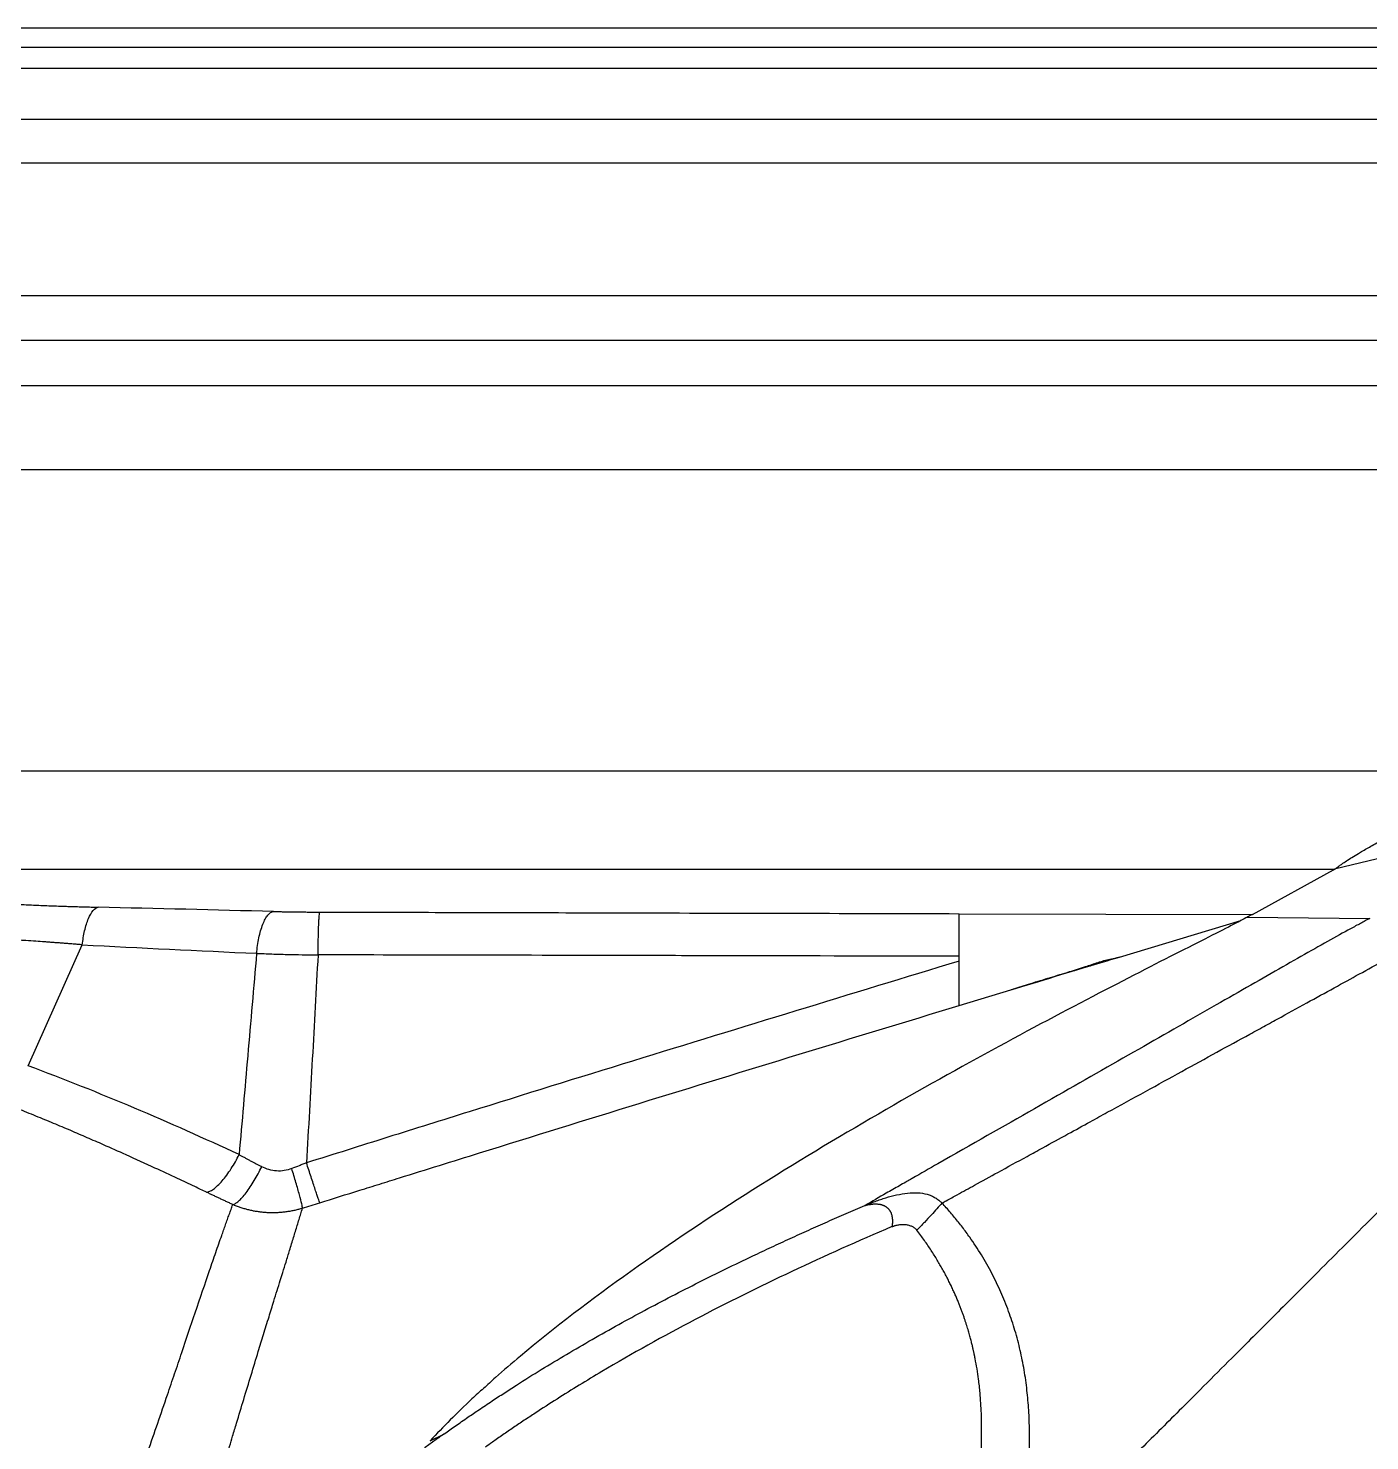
# Model space of a CAD drawing. Extents: x 525 to 613, y 487 to 635.
# Drawn here: x 577.89 to 590.82, y 579.08 to 592.69 of the extents above; entities that cross this region are included whole.
import ezdxf

# ---------------------------------------------------------------- set-up
doc = ezdxf.new("R2010")
doc.units = 0
doc.header["$MEASUREMENT"] = 0
doc.layers.add('1', color=4, linetype='Continuous')
doc.layers.add('STD TEST', color=3, linetype='Continuous')

# ---------------------------------------------------------------- blocks, each defined once
blk = doc.blocks.new('2023 VANGUARD')
at = {"layer": '1', "linetype": 'Continuous', "lineweight": 25}
blk.add_line((40.571, 0), (-40.571, 0), dxfattribs=at)
at = {"layer": '1', "color": 3, "linetype": 'Continuous', "lineweight": 25}
for p, q in [((40.154, -0.184), (-40.154, -0.184)), ((39.877, -0.387), (-39.877, -0.387)), ((39.244, -0.878), (-39.244, -0.878)), ((-38.735, -1.296), (38.735, -1.296)), ((38.5, -2.577), (7, -2.577)), ((7.128, -3.007), (38.5, -3.007)), ((29.329, -3.446), (7.517, -3.446)), ((28.222, -4.254), (7.773, -4.254)), ((23.242, -7.159), (7.362, -7.159)), ((7.727, -8.104), (21.519, -8.104)), ((20.728, -8.539), (21.51, -8.109)), ((21.51, -8.109), (21.519, -8.104)), ((17.902, -8.532), (20.728, -8.539)), ((19.447, -8.95), (20.618, -8.598)), ((8.927, -9.998), (9.449, -8.832)), ((19.001, -9.079), (19.018, -9.079)), ((19.001, -9.079), (19.018, -9.079)), ((19.144, -9.034), (19.168, -9.034)), ((18.65, -9.191), (18.638, -9.191)), ((17.902, -9.417), (18.4, -9.266)), ((12.803, -13.611), (12.933, -13.548))]:
    blk.add_line(p, q, dxfattribs=at)
at = {"layer": '1', "color": 3, "linetype": 'Continuous', "lineweight": 25, "flags": 128}
for points in [[(23.374, -7.657), (22.43, -7.885), (21.519, -8.104)], [(20.686, -8.562), (20.682, -8.564), (20.679, -8.566)], [(20.679, -8.566), (21.269, -8.572), (21.859, -8.578)], [(20.728, -8.539), (20.707, -8.55), (20.686, -8.562)]]:
    blk.add_lwpolyline(points, dxfattribs=at)
at = {"layer": '1', "color": 3, "linetype": 'Continuous', "lineweight": 25}
for points, knots in [([(21.519, -8.104), (21.52, -8.104), (21.522, -8.103), (21.524, -8.102), (21.527, -8.1), (21.53, -8.098), (21.534, -8.095), (21.537, -8.093), (21.541, -8.09), (21.545, -8.087), (21.554, -8.081), (21.571, -8.068), (21.603, -8.045), (21.646, -8.016), (21.702, -7.98), (21.776, -7.936), (21.871, -7.881), (21.982, -7.821), (22.103, -7.758), (22.216, -7.7), (22.331, -7.642), (22.447, -7.583), (22.583, -7.513), (22.69, -7.457), (22.764, -7.418), (22.799, -7.399), (22.838, -7.378), (22.882, -7.355), (22.931, -7.329), (22.984, -7.3), (23.042, -7.268), (23.105, -7.234), (23.172, -7.198), (23.218, -7.172), (23.242, -7.159)], [0, 0, 0, 0, 0.007389, 0.014663, 0.021823, 0.028872, 0.035811, 0.042642, 0.049367, 0.055987, 0.062506, 0.094, 0.125039, 0.164622, 0.206174, 0.250106, 0.309562, 0.375231, 0.433765, 0.500225, 0.548771, 0.606595, 0.673709, 0.750119, 0.765015, 0.782153, 0.801535, 0.823159, 0.847025, 0.873135, 0.901487, 0.932082, 0.96492, 1, 1, 1, 1]), ([(8.555, -8.413), (8.556, -8.413), (8.558, -8.414), (8.561, -8.414), (8.564, -8.415), (8.568, -8.416), (8.572, -8.417), (8.577, -8.418), (8.582, -8.419), (8.587, -8.42), (8.593, -8.421), (8.599, -8.422), (8.606, -8.423), (8.617, -8.424), (8.634, -8.426), (8.658, -8.429), (8.685, -8.431), (8.722, -8.434), (8.773, -8.438), (8.859, -8.443), (8.953, -8.448), (9.05, -8.452), (9.125, -8.455), (9.202, -8.458), (9.274, -8.46), (9.342, -8.463), (9.404, -8.464), (9.469, -8.466), (9.535, -8.468), (9.58, -8.469), (9.602, -8.47)], [0, 0, 0, 0, 0.010158, 0.020334, 0.030536, 0.040772, 0.051051, 0.06138, 0.071767, 0.082219, 0.092745, 0.103352, 0.114046, 0.124835, 0.155746, 0.187571, 0.218023, 0.249921, 0.310675, 0.375352, 0.499917, 0.561054, 0.624579, 0.685699, 0.749682, 0.797654, 0.84665, 0.896693, 0.947803, 1, 1, 1, 1]), ([(9.449, -8.832), (9.455, -8.786), (9.462, -8.74), (9.482, -8.653), (9.495, -8.613), (9.523, -8.547), (9.538, -8.52), (9.57, -8.483), (9.587, -8.473), (9.602, -8.47)], [0, 0, 0, 0, 0.25, 0.25, 0.5, 0.5, 0.75, 0.75, 1, 1, 1, 1]), ([(11.13, -8.914), (11.132, -8.889), (11.135, -8.864), (11.142, -8.814), (11.146, -8.789), (11.156, -8.741), (11.162, -8.718), (11.175, -8.674), (11.182, -8.653), (11.197, -8.616), (11.205, -8.599), (11.221, -8.569), (11.23, -8.557), (11.247, -8.536), (11.256, -8.528), (11.274, -8.516), (11.282, -8.512), (11.291, -8.511)], [0, 0, 0, 0, 0.125, 0.125, 0.25, 0.25, 0.375, 0.375, 0.5, 0.5, 0.625, 0.625, 0.75, 0.75, 0.875, 0.875, 1, 1, 1, 1]), ([(11.291, -8.511), (11.298, -8.511), (11.312, -8.511), (11.333, -8.512), (11.354, -8.512), (11.376, -8.513), (11.398, -8.513), (11.42, -8.513), (11.443, -8.514), (11.465, -8.514), (11.489, -8.514), (11.52, -8.515), (11.558, -8.515), (11.604, -8.516), (11.65, -8.516), (11.695, -8.516), (11.724, -8.517), (11.739, -8.517)], [0, 0, 0, 0, 0.047904, 0.09624, 0.145023, 0.194264, 0.243976, 0.294171, 0.34486, 0.396056, 0.447768, 0.500008, 0.603152, 0.704635, 0.804543, 0.902967, 1, 1, 1, 1]), ([(11.722, -8.929), (11.722, -8.904), (11.722, -8.879), (11.723, -8.828), (11.724, -8.802), (11.725, -8.753), (11.725, -8.729), (11.727, -8.684), (11.727, -8.663), (11.729, -8.625), (11.73, -8.607), (11.732, -8.577), (11.733, -8.564), (11.734, -8.543), (11.735, -8.534), (11.737, -8.522), (11.738, -8.518), (11.739, -8.517)], [0, 0, 0, 0, 0.125, 0.125, 0.25, 0.25, 0.375, 0.375, 0.5, 0.5, 0.625, 0.625, 0.75, 0.75, 0.875, 0.875, 1, 1, 1, 1]), ([(11.739, -8.517), (12.046, -8.517), (12.695, -8.519), (13.722, -8.521), (14.956, -8.525), (16.361, -8.528), (17.389, -8.53), (17.902, -8.532)], [0, 0, 0, 0, 0.149262, 0.315928, 0.5, 0.75, 1, 1, 1, 1]), ([(17.902, -8.943), (17.902, -8.938), (17.902, -8.929), (17.902, -8.916), (17.902, -8.901), (17.902, -8.886), (17.902, -8.869), (17.902, -8.852), (17.902, -8.835), (17.902, -8.816), (17.902, -8.792), (17.902, -8.764), (17.902, -8.737), (17.902, -8.71), (17.902, -8.684), (17.902, -8.665), (17.902, -8.653), (17.902, -8.645), (17.902, -8.631), (17.902, -8.612), (17.902, -8.592), (17.902, -8.574), (17.902, -8.558), (17.902, -8.548), (17.902, -8.537), (17.902, -8.534), (17.902, -8.532)], [0, 0, 0, 0, 0.0200311, 0.0414195, 0.0641915, 0.0883723, 0.1139856, 0.1410531, 0.1695938, 0.1996227, 0.2367588, 0.2891456, 0.3461462, 0.3873844, 0.4436292, 0.5000391, 0.5137543, 0.5274654, 0.555342, 0.6124807, 0.6729525, 0.7328737, 0.7981103, 0.8622398, 0.8979986, 1, 1, 1, 1]), ([(9.449, -8.832), (9.436, -8.831), (9.41, -8.829), (9.37, -8.825), (9.33, -8.822), (9.289, -8.819), (9.249, -8.816), (9.208, -8.813), (9.168, -8.81), (9.127, -8.807), (9.072, -8.803), (8.997, -8.798), (8.912, -8.792), (8.819, -8.786), (8.744, -8.781), (8.68, -8.776), (8.636, -8.773), (8.592, -8.77), (8.532, -8.765), (8.457, -8.758), (8.371, -8.747), (8.303, -8.737), (8.253, -8.727), (8.218, -8.718), (8.186, -8.709), (8.164, -8.7), (8.15, -8.694), (8.142, -8.69), (8.135, -8.685), (8.128, -8.681), (8.125, -8.678), (8.124, -8.677)], [0, 0, 0, 0, 0.022709, 0.045603, 0.068678, 0.091934, 0.115365, 0.138971, 0.162747, 0.186691, 0.210802, 0.260879, 0.319746, 0.366616, 0.432588, 0.461745, 0.490909, 0.519603, 0.551268, 0.6145, 0.681101, 0.752323, 0.790327, 0.829985, 0.867975, 0.91398, 0.9308, 0.947816, 0.965025, 0.982422, 1, 1, 1, 1]), ([(20.618, -8.598), (20.508, -8.656), (20.335, -8.743), (19.889, -8.97), (19.616, -9.108), (18.997, -9.43), (18.651, -9.612), (17.914, -10.013), (17.522, -10.231), (16.724, -10.694), (16.316, -10.939), (15.511, -11.448), (15.114, -11.711), (14.358, -12.249), (13.999, -12.522), (13.59, -12.865), (13.47, -12.968), (13.355, -13.072), (13.298, -13.123), (13.279, -13.14), (13.242, -13.174), (13.077, -13.328), (12.928, -13.477), (12.803, -13.611)], [0, 0, 0, 0, 0.125, 0.125, 0.25, 0.25, 0.375, 0.375, 0.5, 0.5, 0.625, 0.625, 0.75, 0.75, 0.875, 0.875, 0.90625, 0.921875, 0.921875, 0.929688, 0.929688, 0.9375, 1, 1, 1, 1]), ([(21.859, -8.578), (21.845, -8.586), (21.83, -8.593), (21.801, -8.609), (21.786, -8.617), (21.74, -8.642), (21.708, -8.659), (21.606, -8.715), (21.532, -8.756), (21.293, -8.89), (21.111, -8.993), (20.706, -9.224), (20.484, -9.351), (20.006, -9.625), (19.751, -9.771), (19.21, -10.079), (18.925, -10.242), (18.33, -10.581), (18.02, -10.757), (17.615, -10.989), (17.522, -11.041), (17.429, -11.095), (17.408, -11.107), (17.398, -11.113), (17.367, -11.13), (17.346, -11.142), (17.283, -11.178), (17.241, -11.202), (17.131, -11.265), (17.063, -11.304), (16.994, -11.344)], [0.2135837, 0.2135837, 0.2135837, 0.2135837, 0.2282567, 0.2282567, 0.2429299, 0.2429299, 0.2722763, 0.2722763, 0.3309691, 0.3309691, 0.4483546, 0.4483546, 0.5657402, 0.5657402, 0.6831257, 0.6831257, 0.8005113, 0.8005113, 0.9178969, 0.9178969, 0.9472433, 0.9509116, 0.9509116, 0.9545799, 0.9545799, 0.9619165, 0.9619165, 0.9765897, 0.9765897, 0.9999998, 0.9999998, 0.9999998, 0.9999998]), ([(17.736, -11.321), (17.75, -11.313), (17.799, -11.286), (17.904, -11.228), (18.071, -11.137), (18.296, -11.013), (18.515, -10.894), (18.74, -10.77), (18.943, -10.659), (19.15, -10.545), (19.527, -10.338), (20.06, -10.046), (20.551, -9.776), (20.857, -9.609), (21.054, -9.5), (21.289, -9.371), (21.551, -9.228), (21.801, -9.09), (22.02, -8.971), (22.171, -8.887), (22.286, -8.824), (22.358, -8.785), (22.421, -8.75), (22.459, -8.729), (22.497, -8.709), (22.521, -8.696), (22.533, -8.689)], [0, 0, 0, 0, 0.00618, 0.021667, 0.046477, 0.080636, 0.124177, 0.147665, 0.186459, 0.221566, 0.24885, 0.373884, 0.499154, 0.530497, 0.561846, 0.624543, 0.687229, 0.749893, 0.819816, 0.875088, 0.895265, 0.937588, 0.9532, 0.968806, 0.984406, 1, 1, 1, 1]), ([(11.13, -8.914), (11.101, -9.243), (11.073, -9.572), (11.016, -10.218), (10.989, -10.536), (10.961, -10.854)], [0.1507397, 0.1507397, 0.1507397, 0.1507397, 0.5121377, 0.5121377, 0.861398, 0.861398, 0.861398, 0.861398]), ([(11.13, -8.914), (11.132, -8.914), (11.136, -8.914), (11.142, -8.915), (11.145, -8.915), (11.154, -8.915), (11.173, -8.916), (11.216, -8.918), (11.253, -8.919), (11.326, -8.922), (11.374, -8.923), (11.519, -8.927), (11.618, -8.928), (11.722, -8.929)], [0, 0, 0, 0, 0.015625, 0.015625, 0.03125, 0.03125, 0.0625, 0.125, 0.25, 0.25, 0.5, 0.5, 1, 1, 1, 1]), ([(11.722, -8.929), (11.703, -9.263), (11.685, -9.597), (11.648, -10.265), (11.629, -10.599), (11.611, -10.933)], [0, 0, 0, 0, 0.5, 0.5, 1, 1, 1, 1]), ([(17.902, -8.943), (17.187, -8.941), (16.157, -8.939), (14.577, -8.935), (13.231, -8.932), (12.201, -8.93), (11.722, -8.929)], [0, 0, 0, 0, 0.346939, 0.5, 0.767338, 1, 1, 1, 1]), ([(17.902, -8.989), (17.902, -8.982), (17.902, -8.967), (17.902, -8.951), (17.902, -8.943)], [0, 0, 0, 0, 0.437685, 1, 1, 1, 1]), ([(18.4, -9.266), (18.409, -9.263), (18.471, -9.243), (18.599, -9.202), (18.779, -9.147), (18.956, -9.094), (19.11, -9.046), (19.218, -9.009), (19.298, -8.983), (19.359, -8.969), (19.409, -8.959), (19.437, -8.952), (19.447, -8.949)], [0, 0, 0, 0, 0.02646, 0.182834, 0.3601, 0.531687, 0.675567, 0.792416, 0.843648, 0.899154, 0.96401, 1, 1, 1, 1]), ([(18.4, -9.266), (18.686, -9.179), (19.035, -9.073), (19.384, -8.969), (19.447, -8.95)], [0, 0, 0, 0, 0.8213216, 1, 1, 1, 1]), ([(17.902, -8.989), (16.852, -9.308), (15.802, -9.629), (14.228, -10.114), (13.704, -10.277), (12.918, -10.522), (12.657, -10.604), (12.264, -10.727), (12.133, -10.769), (11.872, -10.851), (11.741, -10.892), (11.611, -10.933)], [0, 0, 0, 0, 0.5, 0.5, 0.75, 0.75, 0.875, 0.875, 0.9375, 0.9375, 1, 1, 1, 1]), ([(17.902, -9.417), (17.902, -9.417), (17.902, -9.416), (17.902, -9.414), (17.902, -9.412), (17.902, -9.41), (17.902, -9.407), (17.902, -9.404), (17.902, -9.4), (17.902, -9.396), (17.902, -9.392), (17.902, -9.387), (17.902, -9.382), (17.902, -9.367), (17.902, -9.337), (17.902, -9.293), (17.902, -9.252), (17.902, -9.22), (17.902, -9.185), (17.902, -9.15), (17.902, -9.112), (17.902, -9.074), (17.902, -9.038), (17.902, -9.011), (17.902, -8.995), (17.902, -8.989)], [0, 0, 0, 0, 0.01997, 0.040111, 0.060418, 0.080887, 0.101514, 0.122293, 0.14322, 0.164287, 0.18549, 0.206822, 0.228276, 0.249846, 0.371249, 0.499801, 0.560342, 0.624774, 0.684215, 0.749803, 0.804357, 0.874914, 0.929586, 0.971113, 1, 1, 1, 1]), ([(24.065, -9.281), (23.961, -9.385), (23.71, -9.635), (23.204, -10.141), (22.831, -10.515), (22.488, -10.857), (22.111, -11.234), (21.639, -11.706), (21.118, -12.227), (20.623, -12.722), (20.182, -13.162), (19.739, -13.604), (19.337, -14.005), (19.032, -14.311), (18.855, -14.489), (18.825, -14.519)], [0.1655323, 0.1655323, 0.1655323, 0.1655323, 0.3380159, 0.4190791, 0.4936517, 0.5371229, 0.5804459, 0.6577114, 0.7225202, 0.7651099, 0.8217711, 0.8604255, 0.896679, 0.9363084, 0.9441835, 0.9441835, 0.9441835, 0.9441835]), ([(11.739, -11.318), (11.864, -11.278), (11.995, -11.238), (12.188, -11.177), (12.252, -11.157), (12.38, -11.117), (12.444, -11.097), (12.764, -10.997), (13.021, -10.917), (13.791, -10.678), (14.304, -10.519), (15.845, -10.043), (16.873, -9.729), (17.902, -9.417)], [0, 0, 0, 0, 0.0625, 0.0625, 0.09375, 0.09375, 0.125, 0.125, 0.25, 0.25, 0.5, 0.5, 1, 1, 1, 1]), ([(10.961, -10.854), (10.626, -10.699), (10.29, -10.548), (9.612, -10.262), (9.271, -10.126), (8.927, -9.998)], [0, 0, 0, 0, 0.5, 0.5, 1, 1, 1, 1]), ([(10.647, -11.216), (10.609, -11.198), (10.516, -11.154), (10.351, -11.076), (10.13, -10.973), (9.892, -10.865), (9.674, -10.768), (9.496, -10.69), (9.336, -10.621), (9.171, -10.552), (9.001, -10.482), (8.827, -10.411), (8.709, -10.364), (8.649, -10.34)], [0, 0, 0, 0, 0.0573414, 0.140971, 0.2508652, 0.3911012, 0.5007461, 0.5783819, 0.6582483, 0.7403437, 0.8246675, 0.9112193, 1, 1, 1, 1]), ([(10.647, -11.216), (10.656, -11.215), (10.666, -11.212), (10.689, -11.202), (10.701, -11.195), (10.727, -11.177), (10.74, -11.166), (10.768, -11.139), (10.783, -11.124), (10.812, -11.09), (10.827, -11.072), (10.856, -11.032), (10.871, -11.011), (10.899, -10.967), (10.912, -10.945), (10.938, -10.899), (10.95, -10.876), (10.961, -10.854)], [0, 0, 0, 0, 0.125, 0.125, 0.25, 0.25, 0.375, 0.375, 0.5, 0.5, 0.625, 0.625, 0.75, 0.75, 0.875, 0.875, 1, 1, 1, 1]), ([(10.961, -10.854), (10.97, -10.859), (10.988, -10.868), (11.015, -10.883), (11.042, -10.898), (11.069, -10.912), (11.096, -10.927), (11.124, -10.941), (11.151, -10.956), (11.17, -10.965), (11.179, -10.97)], [0, 0, 0, 0, 0.124351, 0.249054, 0.374025, 0.49918, 0.624437, 0.749714, 0.874929, 1, 1, 1, 1]), ([(10.9, -11.335), (10.908, -11.333), (10.916, -11.329), (10.935, -11.318), (10.945, -11.311), (10.967, -11.291), (10.979, -11.28), (11.003, -11.253), (11.015, -11.238), (11.041, -11.204), (11.054, -11.185), (11.081, -11.146), (11.094, -11.125), (11.12, -11.082), (11.132, -11.06), (11.156, -11.015), (11.168, -10.992), (11.179, -10.97)], [0, 0, 0, 0, 0.125, 0.125, 0.25, 0.25, 0.375, 0.375, 0.5, 0.5, 0.625, 0.625, 0.75, 0.75, 0.875, 0.875, 1, 1, 1, 1]), ([(11.468, -10.989), (11.445, -10.998), (11.421, -11.004), (11.372, -11.012), (11.347, -11.013), (11.297, -11.009), (11.272, -11.005), (11.224, -10.991), (11.201, -10.982), (11.179, -10.97)], [0, 0, 0, 0, 0.25, 0.25, 0.5, 0.5, 0.75, 0.75, 1, 1, 1, 1]), ([(11.611, -10.933), (11.605, -10.935), (11.599, -10.938), (11.588, -10.942), (11.57, -10.949), (11.552, -10.956), (11.517, -10.97), (11.493, -10.98), (11.468, -10.989)], [0, 0, 0, 0, 0.125, 0.125, 0.25, 0.5, 0.5, 1, 1, 1, 1]), ([(11.572, -11.371), (11.571, -11.363), (11.569, -11.349), (11.559, -11.305), (11.552, -11.276), (11.533, -11.206), (11.521, -11.165), (11.496, -11.079), (11.482, -11.034), (11.468, -10.989)], [0, 0, 0, 0, 0.25, 0.25, 0.5, 0.5, 0.75, 0.75, 1, 1, 1, 1]), ([(11.739, -11.318), (11.736, -11.311), (11.731, -11.297), (11.72, -11.265), (11.715, -11.252), (11.706, -11.223), (11.7, -11.207), (11.688, -11.171), (11.682, -11.152), (11.669, -11.112), (11.662, -11.091), (11.64, -11.025), (11.625, -10.978), (11.611, -10.933)], [0, 0, 0, 0, 0.25, 0.25, 0.375, 0.375, 0.5, 0.5, 0.625, 0.625, 0.75, 0.75, 1, 1, 1, 1]), ([(10.9, -11.335), (10.889, -11.33), (10.867, -11.32), (10.834, -11.304), (10.802, -11.289), (10.77, -11.274), (10.739, -11.26), (10.707, -11.245), (10.677, -11.23), (10.657, -11.221), (10.647, -11.216)], [0, 0, 0, 0, 0.129372, 0.257472, 0.384313, 0.509904, 0.634257, 0.757382, 0.879293, 1, 1, 1, 1]), ([(16.993, -11.344), (16.997, -11.342), (17.006, -11.339), (17.018, -11.333), (17.031, -11.328), (17.047, -11.322), (17.068, -11.313), (17.101, -11.301), (17.144, -11.286), (17.212, -11.263), (17.3, -11.24), (17.403, -11.223), (17.503, -11.219), (17.58, -11.23), (17.634, -11.249), (17.665, -11.265), (17.688, -11.28), (17.705, -11.292), (17.719, -11.304), (17.729, -11.313), (17.734, -11.319), (17.736, -11.321)], [0, 0, 0, 0, 0.01635, 0.032421, 0.048216, 0.063737, 0.095266, 0.126557, 0.188856, 0.250863, 0.374361, 0.500175, 0.624976, 0.749648, 0.81221, 0.874879, 0.902154, 0.937548, 0.965963, 0.986848, 1, 1, 1, 1]), ([(9.675, -14.821), (9.68, -14.808), (9.691, -14.778), (9.709, -14.731), (9.73, -14.675), (9.754, -14.612), (9.791, -14.515), (9.837, -14.391), (9.907, -14.201), (9.989, -13.975), (10.085, -13.706), (10.179, -13.436), (10.264, -13.187), (10.341, -12.961), (10.432, -12.692), (10.547, -12.349), (10.654, -12.035), (10.737, -11.794), (10.781, -11.667), (10.812, -11.58), (10.83, -11.529), (10.848, -11.479), (10.866, -11.43), (10.883, -11.382), (10.894, -11.351), (10.9, -11.335)], [0, 0, 0, 0, 0.008402, 0.018546, 0.030432, 0.044059, 0.059428, 0.093837, 0.125302, 0.187373, 0.249777, 0.317036, 0.388035, 0.442813, 0.499987, 0.614647, 0.749913, 0.812418, 0.874921, 0.895782, 0.916639, 0.937491, 0.958337, 0.979175, 1, 1, 1, 1]), ([(10.548, -14.71), (10.555, -14.69), (10.569, -14.644), (10.591, -14.576), (10.613, -14.504), (10.655, -14.369), (10.703, -14.215), (10.756, -14.042), (10.808, -13.872), (10.855, -13.714), (10.902, -13.557), (10.948, -13.405), (11.007, -13.206), (11.077, -12.976), (11.14, -12.768), (11.198, -12.582), (11.248, -12.42), (11.302, -12.245), (11.346, -12.104), (11.385, -11.98), (11.415, -11.883), (11.443, -11.791), (11.467, -11.713), (11.486, -11.652), (11.504, -11.593), (11.522, -11.535), (11.539, -11.479), (11.556, -11.424), (11.566, -11.388), (11.572, -11.371)], [0, 0, 0, 0, 0.013606, 0.031447, 0.047072, 0.062697, 0.125363, 0.156546, 0.187793, 0.250551, 0.27548, 0.308723, 0.369733, 0.435179, 0.500599, 0.550486, 0.603896, 0.652982, 0.72138, 0.748883, 0.785512, 0.828352, 0.85329, 0.877742, 0.902195, 0.926648, 0.951101, 0.975552, 1, 1, 1, 1]), ([(11.572, -11.371), (11.566, -11.373), (11.553, -11.376), (11.535, -11.381), (11.516, -11.386), (11.497, -11.391), (11.479, -11.395), (11.46, -11.399), (11.441, -11.402), (11.422, -11.405), (11.403, -11.407), (11.384, -11.41), (11.364, -11.411), (11.345, -11.413), (11.326, -11.414), (11.307, -11.414), (11.288, -11.415), (11.268, -11.415), (11.249, -11.414), (11.224, -11.413), (11.193, -11.411), (11.156, -11.406), (11.119, -11.401), (11.083, -11.394), (11.046, -11.385), (11.009, -11.375), (10.972, -11.363), (10.936, -11.35), (10.912, -11.34), (10.9, -11.335)], [0, 0, 0, 0, 0.027934, 0.055868, 0.083803, 0.111741, 0.139681, 0.167624, 0.195571, 0.223522, 0.251478, 0.279439, 0.307406, 0.335379, 0.363359, 0.391346, 0.419341, 0.447345, 0.475358, 0.503381, 0.556922, 0.610865, 0.665214, 0.719972, 0.775142, 0.830727, 0.88673, 0.943153, 1, 1, 1, 1]), ([(12.939, -13.543), (12.957, -13.531), (12.992, -13.505), (13.048, -13.467), (13.106, -13.426), (13.181, -13.374), (13.278, -13.308), (13.395, -13.23), (13.516, -13.151), (13.674, -13.049), (13.873, -12.924), (14.117, -12.778), (14.366, -12.633), (14.617, -12.492), (14.958, -12.306), (15.387, -12.084), (15.797, -11.884), (16.092, -11.745), (16.272, -11.662), (16.452, -11.58), (16.633, -11.5), (16.813, -11.421), (16.933, -11.37), (16.993, -11.344)], [0, 0, 0, 0, 0.014515, 0.029768, 0.045763, 0.062507, 0.090826, 0.125022, 0.156277, 0.187528, 0.250007, 0.312483, 0.374983, 0.439197, 0.500001, 0.626763, 0.749954, 0.792072, 0.834029, 0.875813, 0.917412, 0.958812, 1, 1, 1, 1]), ([(16.993, -11.344), (16.997, -11.343), (17.004, -11.341), (17.015, -11.338), (17.026, -11.336), (17.037, -11.334), (17.047, -11.333), (17.058, -11.331), (17.068, -11.33), (17.078, -11.329), (17.088, -11.329), (17.098, -11.329), (17.107, -11.329), (17.117, -11.33), (17.126, -11.331), (17.135, -11.332), (17.143, -11.333), (17.152, -11.335), (17.16, -11.338), (17.168, -11.341), (17.175, -11.344), (17.183, -11.347), (17.19, -11.351), (17.196, -11.355), (17.203, -11.36), (17.209, -11.365), (17.215, -11.37), (17.22, -11.375), (17.225, -11.381), (17.23, -11.388), (17.234, -11.394), (17.238, -11.401), (17.242, -11.408), (17.245, -11.416), (17.248, -11.424), (17.25, -11.432), (17.253, -11.44), (17.254, -11.449), (17.256, -11.458), (17.257, -11.467), (17.258, -11.477), (17.258, -11.486), (17.258, -11.496), (17.258, -11.506), (17.258, -11.517), (17.257, -11.527), (17.256, -11.538), (17.255, -11.545), (17.254, -11.548)], [0, 0, 0, 0, 0.021354, 0.042726, 0.064115, 0.08552, 0.106943, 0.128383, 0.149842, 0.171319, 0.192813, 0.214323, 0.235851, 0.257396, 0.27896, 0.300542, 0.32214, 0.343755, 0.365386, 0.387036, 0.408703, 0.430388, 0.452089, 0.473807, 0.495542, 0.517293, 0.539062, 0.560848, 0.582651, 0.604471, 0.626306, 0.648158, 0.670026, 0.691912, 0.713815, 0.735734, 0.757668, 0.779617, 0.801583, 0.823565, 0.845565, 0.867581, 0.889611, 0.911656, 0.933717, 0.955796, 0.97789, 1, 1, 1, 1]), ([(17.736, -11.321), (17.721, -11.338), (17.689, -11.374), (17.633, -11.436), (17.568, -11.505), (17.52, -11.557), (17.495, -11.583)], [0.0020591, 0.0020591, 0.0020591, 0.0020591, 0.25, 0.5, 0.75, 1, 1, 1, 1]), ([(18.522, -14.296), (18.525, -14.281), (18.529, -14.251), (18.536, -14.206), (18.541, -14.161), (18.547, -14.117), (18.552, -14.074), (18.556, -14.031), (18.56, -13.989), (18.564, -13.948), (18.572, -13.854), (18.579, -13.71), (18.581, -13.513), (18.574, -13.318), (18.557, -13.123), (18.53, -12.931), (18.492, -12.738), (18.442, -12.55), (18.38, -12.362), (18.306, -12.179), (18.219, -11.997), (18.119, -11.821), (18.033, -11.69), (17.969, -11.602), (17.933, -11.553), (17.896, -11.506), (17.857, -11.458), (17.818, -11.412), (17.778, -11.366), (17.75, -11.336), (17.736, -11.321)], [0, 0, 0, 0, 0.014616, 0.029052, 0.043307, 0.05738, 0.071271, 0.084978, 0.098501, 0.11184, 0.124994, 0.18882, 0.250013, 0.313807, 0.375038, 0.438585, 0.500009, 0.563503, 0.625011, 0.68836, 0.75, 0.813207, 0.874991, 0.892874, 0.910761, 0.928656, 0.946535, 0.964384, 0.982204, 1, 1, 1, 1]), ([(17.254, -11.548), (16.928, -11.687), (16.285, -11.974), (15.35, -12.438), (14.6, -12.854), (14.095, -13.163), (13.849, -13.322), (13.71, -13.414), (13.606, -13.484), (13.504, -13.554), (13.413, -13.617), (13.357, -13.657), (13.335, -13.672)], [0, 0, 0, 0, 0.125, 0.25, 0.375, 0.4375, 0.46875, 0.484375, 0.5, 0.515625, 0.53125, 0.5416982, 0.5416982, 0.5416982, 0.5416982]), ([(17.254, -11.548), (17.257, -11.547), (17.262, -11.545), (17.271, -11.542), (17.279, -11.539), (17.29, -11.536), (17.304, -11.532), (17.327, -11.528), (17.357, -11.525), (17.391, -11.528), (17.419, -11.534), (17.439, -11.541), (17.452, -11.547), (17.465, -11.555), (17.476, -11.563), (17.486, -11.573), (17.492, -11.58), (17.495, -11.583)], [0, 0, 0, 0, 0.032532, 0.064377, 0.09559, 0.126231, 0.187952, 0.250194, 0.37614, 0.499983, 0.624837, 0.687136, 0.749883, 0.81056, 0.872083, 0.935045, 1, 1, 1, 1]), ([(18.082, -14.153), (18.082, -14.152), (18.082, -14.15), (18.082, -14.147), (18.083, -14.141), (18.084, -14.129), (18.087, -14.105), (18.092, -14.057), (18.101, -13.958), (18.111, -13.814), (18.118, -13.645), (18.119, -13.489), (18.116, -13.326), (18.106, -13.171), (18.087, -12.995), (18.069, -12.884), (18.055, -12.816), (18.054, -12.812), (18.053, -12.806), (18.052, -12.8), (18.051, -12.792), (18.049, -12.783), (18.046, -12.773), (18.044, -12.761), (18.041, -12.749), (18.038, -12.735), (18.035, -12.719), (18.031, -12.703), (18.027, -12.685), (18.022, -12.666), (18.017, -12.646), (18.011, -12.625), (18.005, -12.602), (17.998, -12.578), (17.991, -12.553), (17.983, -12.527), (17.975, -12.5), (17.966, -12.472), (17.956, -12.442), (17.946, -12.411), (17.934, -12.379), (17.922, -12.346), (17.909, -12.312), (17.895, -12.277), (17.88, -12.241), (17.864, -12.203), (17.846, -12.165), (17.828, -12.125), (17.808, -12.085), (17.788, -12.044), (17.765, -12.001), (17.742, -11.958), (17.716, -11.914), (17.69, -11.869), (17.662, -11.823), (17.632, -11.777), (17.6, -11.729), (17.567, -11.681), (17.532, -11.632), (17.507, -11.6), (17.495, -11.583)], [0, 0, 0, 0, 0.00095, 0.0019, 0.003801, 0.007608, 0.015244, 0.030596, 0.061625, 0.125, 0.192143, 0.250001, 0.299832, 0.374995, 0.424383, 0.499994, 0.501051, 0.502587, 0.504603, 0.507098, 0.510073, 0.513527, 0.51746, 0.521873, 0.526766, 0.532138, 0.537989, 0.54432, 0.55113, 0.55842, 0.566189, 0.574437, 0.583165, 0.592372, 0.602059, 0.612224, 0.622869, 0.633994, 0.645597, 0.657679, 0.670241, 0.683282, 0.696802, 0.710801, 0.725279, 0.740237, 0.755674, 0.771591, 0.787988, 0.804865, 0.822221, 0.840057, 0.858372, 0.877167, 0.89644, 0.916193, 0.936426, 0.957139, 0.97833, 1, 1, 1, 1]), ([(12.933, -13.548), (12.917, -13.559), (12.885, -13.582), (12.837, -13.616), (12.79, -13.65), (12.744, -13.684), (12.699, -13.718), (12.655, -13.752), (12.612, -13.785), (12.569, -13.818), (12.527, -13.851), (12.486, -13.885), (12.445, -13.917), (12.405, -13.95), (12.366, -13.983), (12.328, -14.015), (12.29, -14.047), (12.253, -14.08), (12.217, -14.112), (12.181, -14.144), (12.146, -14.175), (12.112, -14.207), (12.022, -14.291), (11.884, -14.427), (11.705, -14.622), (11.545, -14.817), (11.397, -15.022), (11.271, -15.227), (11.165, -15.439), (11.086, -15.646), (11.036, -15.859), (11.021, -16.065), (11.038, -16.22), (11.062, -16.321), (11.077, -16.373), (11.095, -16.425), (11.113, -16.471), (11.131, -16.511), (11.148, -16.546), (11.165, -16.58), (11.184, -16.614), (11.204, -16.648), (11.218, -16.671), (11.225, -16.682)], [0, 0, 0, 0, 0.01321, 0.026274, 0.0392, 0.051989, 0.064641, 0.077156, 0.089535, 0.101782, 0.1139, 0.125891, 0.137757, 0.149502, 0.161127, 0.172634, 0.184025, 0.195302, 0.206468, 0.217524, 0.228472, 0.239315, 0.250053, 0.314818, 0.375105, 0.439844, 0.500075, 0.565087, 0.625067, 0.690135, 0.750046, 0.814639, 0.874982, 0.8907, 0.906224, 0.921834, 0.937479, 0.947933, 0.958363, 0.968776, 0.97918, 0.989583, 1, 1, 1, 1])]:
    blk.add_open_spline(points, degree=3, knots=knots, dxfattribs=at)
for points in [[(11.291, -8.511), (10.729, -8.497), (10.166, -8.483), (9.602, -8.47)], [(20.679, -8.566), (20.661, -8.575), (20.641, -8.586), (20.618, -8.598)], [(9.449, -8.832), (10.009, -8.862), (10.57, -8.889), (11.13, -8.914)], [(11.572, -11.371), (11.627, -11.353), (11.683, -11.335), (11.739, -11.318)], [(12.933, -13.548), (12.935, -13.546), (12.937, -13.545), (12.939, -13.543)]]:
    blk.add_open_spline(points, degree=3, dxfattribs=at)
blk = doc.blocks.new('2026 Vanguard')
at = {"layer": 'STD TEST', "color": 1}
blk.add_blockref('2023 VANGUARD', (44.161, 88.209), dxfattribs=at)

msp = doc.modelspace()

# ---------------------------------------------------------------- block references
at = {"layer": '1'}
msp.add_blockref('2026 Vanguard', (524.798, 504.482), dxfattribs=at)

doc.saveas('drawing.dxf')
